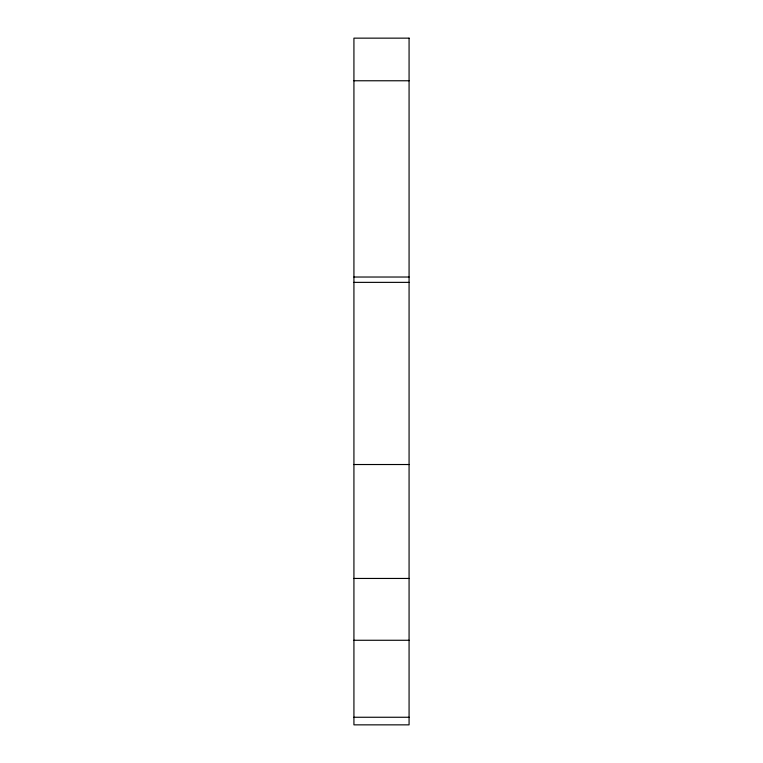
<?xml version="1.0" encoding="UTF-8"?>
<svg xmlns="http://www.w3.org/2000/svg" width="763" height="763" viewBox="0 0 763 763"><rect width="100%" height="100%" fill="white"/><g stroke="black" fill="none" stroke-linecap="round" stroke-linejoin="round"><path stroke-width="1.14" d="M353.927 80.764L409.073 80.764M353.927 277.026L409.073 277.026M353.927 282.367L409.073 282.367M353.927 464.524L409.073 464.524M353.927 578.449L409.073 578.449M353.927 640.271L409.073 640.271M353.927 717.258L409.073 717.258M409.073 38.15L353.927 38.15L353.927 724.85L409.073 724.85L409.073 38.15"/></g></svg>
